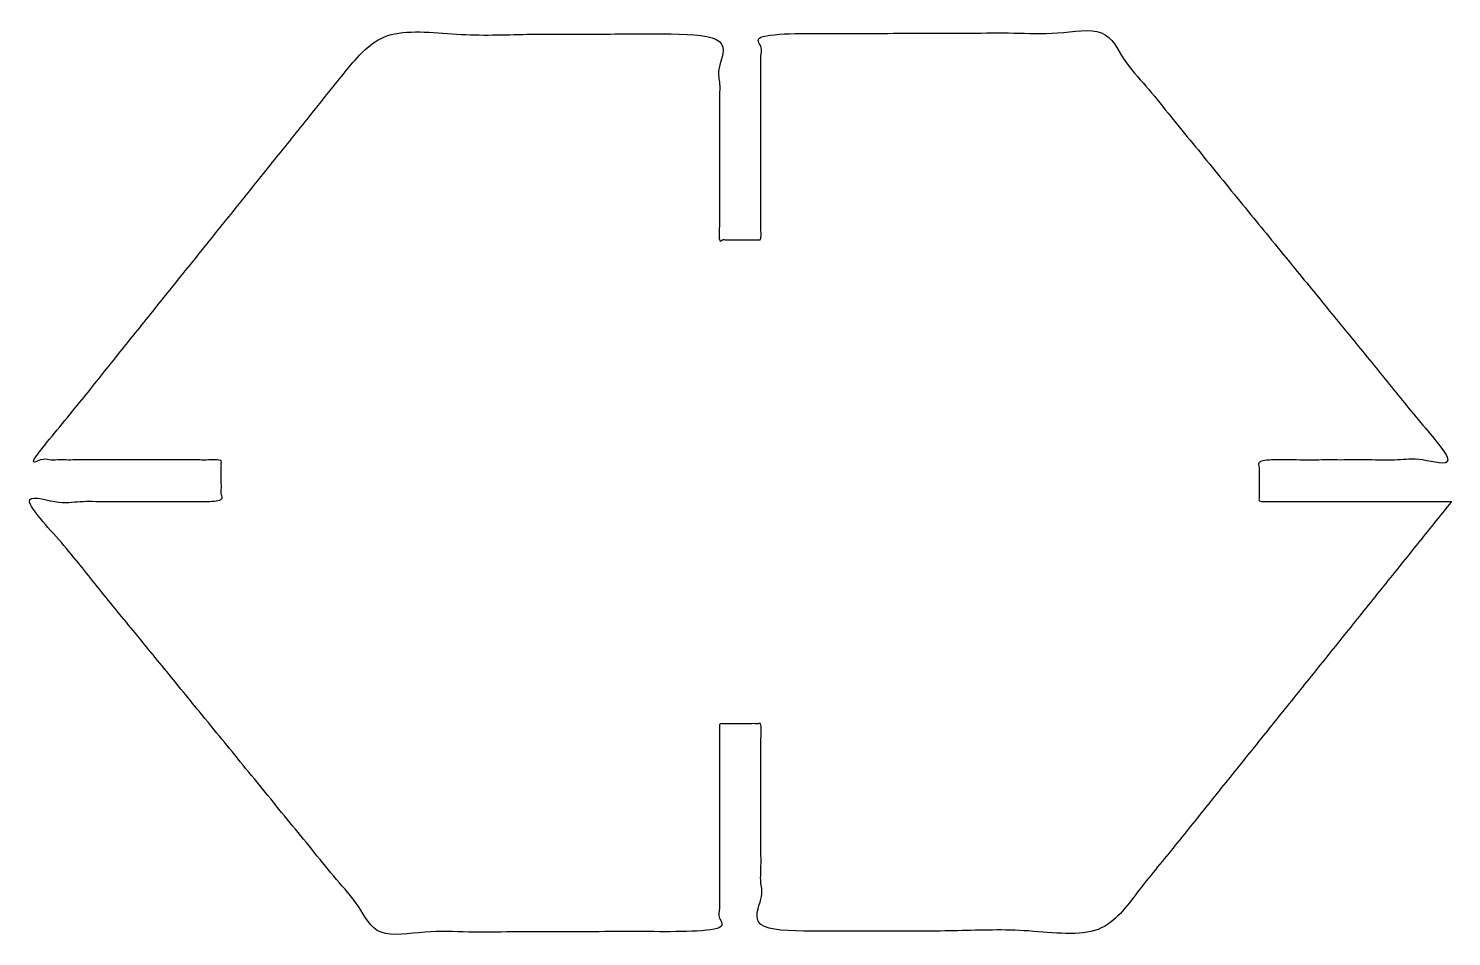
# Model space of a CAD drawing. Header units: inches. Extents: x 0.88 to 4.31, y -3.67 to -1.48.
import ezdxf

# ---------------------------------------------------------------- set-up
doc = ezdxf.new("R2010")
doc.units = ezdxf.units.IN
doc.header["$MEASUREMENT"] = 0
doc.layers.add('Default', color=178, linetype='Continuous', true_color=0x000000)

msp = doc.modelspace()

# ---------------------------------------------------------------- linework, layer by layer
at = {"layer": 'Default'}
msp.add_open_spline([(4.3052, -2.6232), (4.0733, -2.6232), (3.8415, -2.6232), (3.8415, -2.5732), (3.8415, -2.5232), (4.073, -2.5232), (4.3045, -2.5232), (3.8843, -2.0088), (3.4641, -1.4945), (3.0528, -1.4955), (2.6415, -1.4966), (2.6415, -1.7449), (2.6415, -1.9932), (2.5915, -1.9932), (2.5415, -1.9932), (2.5415, -1.745), (2.5415, -1.4968), (2.1268, -1.4978), (1.7122, -1.4989), (1.3004, -2.011), (0.8887, -2.5232), (1.1151, -2.5232), (1.3415, -2.5232), (1.3415, -2.5732), (1.3415, -2.6232), (1.1083, -2.6232), (0.8752, -2.6232), (1.299, -3.1418), (1.7227, -3.6605), (2.1321, -3.6594), (2.5415, -3.6583), (2.5415, -3.4082), (2.5415, -3.1582), (2.5915, -3.1582), (2.6415, -3.1582), (2.6415, -3.4082), (2.6415, -3.6582), (3.0581, -3.6572), (3.4747, -3.6562), (3.89, -3.1397), (4.3052, -2.6232)], degree=2, knots=[-11.361905, -11.361905, -11.361905, -10.434429, -10.434429, -9.434429, -9.434429, -8.508256, -8.508256, -7.318068, -7.318068, -6.732029, -6.732029, -5.738803, -5.738803, -4.738803, -4.738803, -3.746074, -3.746074, -3.15531, -3.15531, -1.974908, -1.974908, -1.069283, -1.069283, -0.069283, -0.069283, 0.863221, 0.863221, 2.063466, 2.063466, 2.646702, 2.646702, 3.646702, 3.646702, 4.646702, 4.646702, 5.646628, 5.646628, 6.240196, 6.240196, 7.430616, 7.430616, 7.430616], dxfattribs=at)

doc.saveas('drawing.dxf')
